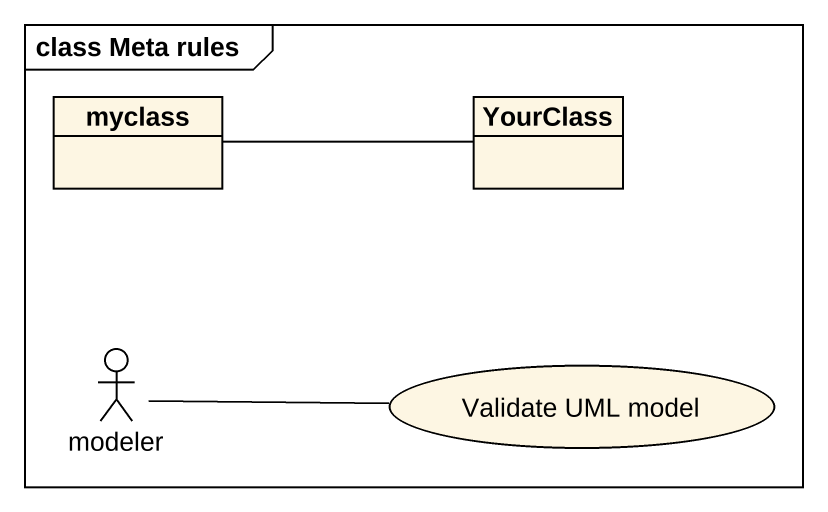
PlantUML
@startuml
mainframe class Meta rules
allowmixing
hide circle
hide empty members
class myclass
class YourClass
actor modeler
usecase "Validate UML model" as Validate_UML_model
myclass -right- YourClass
modeler -right- Validate_UML_model
@enduml
